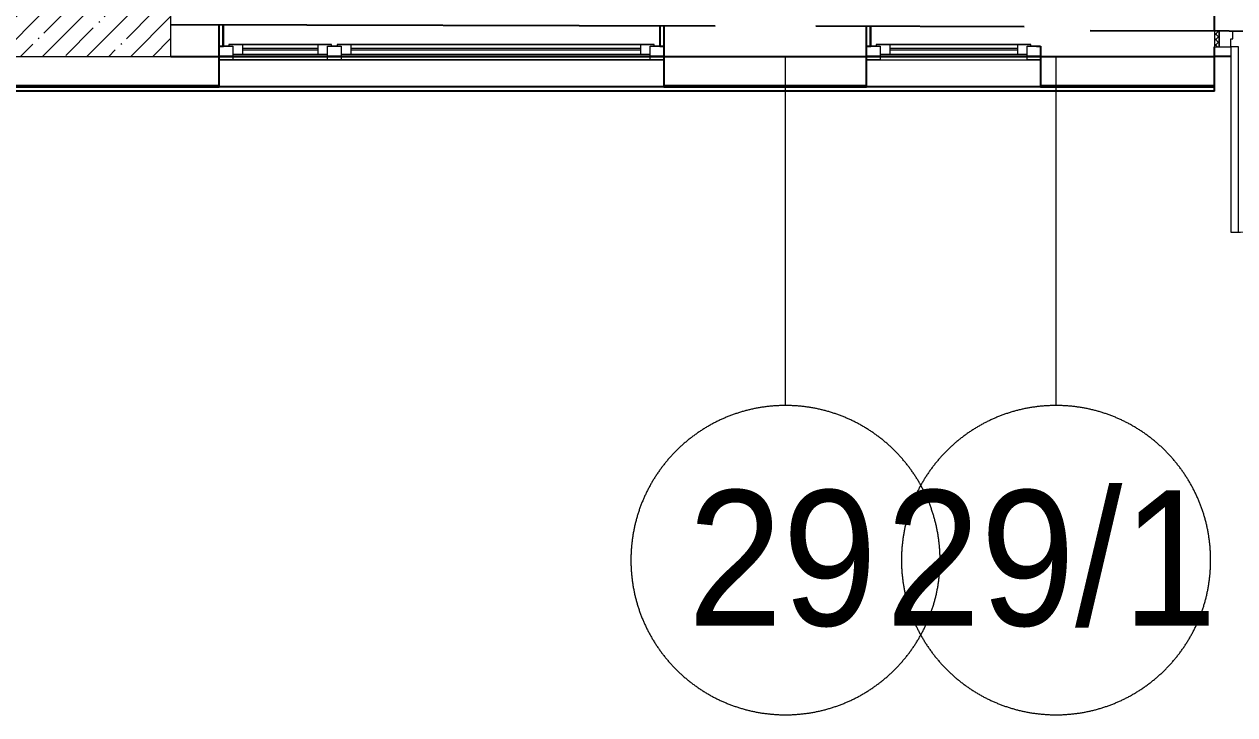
# Model space of a CAD drawing. Header units: millimetres. Extents: x 3914 to 443608, y -156176 to 78197.
# Drawn here: x 128128 to 134392, y -149619 to -146046 of the extents above; entities that cross this region are included whole.
import ezdxf

# ---------------------------------------------------------------- set-up
doc = ezdxf.new("R2010")
doc.units = ezdxf.units.MM
doc.linetypes.add('200_ШТРИХ__ш1_п0_6_', pattern=[160, 100, -60])
doc.linetypes.add('50_200_ШТРИХ_1Т_ш5_п1_п1_', pattern=[700, 500, -100, 0, -100])
for name, color, linetype, lineweight in [('A-DOOR-1', 7, 'Continuous', 5), ('A-DOOR-2', 7, '200_ШТРИХ__ш1_п0_6_', 5), ('A-DOOR-FRAM-2', 7, 'Continuous', 5), ('A-GLAZ', 7, 'Continuous', 9), ('A-GLAZ-1', 7, 'Continuous', 5), ('S-COLS-1', 7, 'Continuous', 5), ('Оси', 7, 'Continuous', 9), ('Оси-1', 7, '50_200_ШТРИХ_1Т_ш5_п1_п1_', 9)]:
    doc.layers.add(name, color=color, linetype=linetype, lineweight=lineweight)
doc.layers.add('A-DOOR-FRAM-1', color=7, linetype='Continuous', lineweight=5, true_color=0xc0c0c0)
doc.styles.add('Arial', font='arial.ttf', dxfattribs={"width": 0.9, "height": 700})

# ---------------------------------------------------------------- blocks, each defined once
blk = doc.blocks.new('120_Окно_СКБ_2Ст_Фрамуга сверху - 120_Окно_СКБ_2Ст_2300х2500_h_ ДОО-19727959-Объем проектирования 1 этажа')
at = {"layer": 'A-GLAZ'}
for p, q in [((-1150, -127), (-1150, -57)), ((-1150, -57), (-1080, -57)), ((-1080, -57), (-1080, -127)), ((520, -127), (520, -57)), ((520, -57), (590, -57)), ((590, -57), (590, -127)), ((1080, -127), (1080, -57)), ((1080, -57), (1150, -57)), ((1150, -57), (1150, -127)), ((520, -87), (-1080, -87)), ((-1080, -87), (-1080, -127)), ((-1030, -137), (-1030, -87)), ((470, -137), (470, -87)), ((520, -127), (520, -87)), ((1080, -87), (590, -87)), ((590, -87), (590, -127)), ((640, -137), (640, -87)), ((1030, -137), (1030, -87)), ((1080, -127), (1080, -87)), ((-1080, -127), (-1150, -127)), ((-1080, -127), (-1100, -127)), ((-1100, -127), (-1100, -137)), ((-1100, -137), (540, -137)), ((540, -137), (-1100, -137)), ((590, -127), (520, -127)), ((540, -127), (520, -127)), ((540, -137), (540, -127)), ((590, -127), (570, -127)), ((570, -127), (570, -137)), ((570, -137), (1100, -137)), ((1100, -137), (570, -137)), ((1150, -127), (1080, -127)), ((1100, -127), (1080, -127)), ((1100, -137), (1100, -127))]:
    blk.add_line(p, q, dxfattribs=at)
at = {"layer": 'A-GLAZ-1'}
for p, q in [((1150, -57), (-1150, -57)), ((-1080, -57), (1080, -57)), ((-1030, -107), (470, -107)), ((470, -117), (-1030, -117)), ((640, -107), (1030, -107)), ((1030, -117), (640, -117)), ((-1130, -127), (-1100, -127)), ((540, -127), (570, -127)), ((540, -127), (570, -127)), ((1100, -127), (1130, -127))]:
    blk.add_line(p, q, dxfattribs=at)
blk = doc.blocks.new('BSC_Колонна _Прямоугольная - 250х900-V84-Объем проектирования 1 этажа')
at = {"layer": 'S-COLS-1'}
h = blk.add_hatch(dxfattribs=at)
h.set_pattern_fill('FP_99', color=256, style=0, pattern_type=2)
h.set_pattern_definition([(45, (-102180, -25), (-114.04925, 114.04925), []), (45, (-102065.95, -25), (-114.04925, 114.04925), [201.613, -40.323, 6.706, -33.617])])
h.paths.add_polyline_path([(450, -125), (450, 125), (-450, 125), (-450, -125)])
for p, q in [((450, 125), (-450, 125)), ((-450, 125), (-450, -125)), ((450, -125), (450, 125)), ((-450, -125), (450, -125))]:
    blk.add_line(p, q, dxfattribs=at)
blk = doc.blocks.new('110_Дверь_СКБ_2Ст_Наружная - ДН-5_л__ Двухстворчатая 1350 х3800 _h_ в свету с верхним остеклением-21877029-Объем проектирования 1 этажа')
at = {"layer": 'A-DOOR-2'}
h = blk.add_hatch(dxfattribs=at)
h.set_pattern_fill('FP_100', color=256, style=0, pattern_type=2)
h.set_pattern_definition([(135, (1626.41, 164.685), (-14.14214, -14.14214), []), (225, (1626.41, 164.685), (14.14214, -14.14214), [])])
h.paths.add_polyline_path([(719.5, 50), (719.5, -30), (744.5, -30), (744.5, 50)])
at = {"layer": 'A-DOOR-FRAM-2'}
h = blk.add_hatch(dxfattribs=at)
h.set_pattern_fill('FP_101', color=256, style=0, pattern_type=2)
h.set_pattern_definition([(45, (-496.384, 164.685), (-14.1421, 14.1421), []), (135, (-496.384, 164.685), (-14.1421, -14.1421), [])])
h.paths.add_polyline_path([(-680.5, 50), (-705.5, 50), (-705.5, -30), (-680.5, -30), (-680.5, 10)])
at = {"layer": 'A-DOOR-1'}
for p, q in [((659.5, 1010), (619.5, 1010)), ((619.5, 1010), (619.5, 50)), ((659.5, 50), (659.5, 1010)), ((-620.5, 370), (-620.5, 50)), ((-580.5, 370), (-620.5, 370)), ((-580.5, 50), (-580.5, 370)), ((-620.5, 50), (-580.5, 50)), ((619.5, 50), (659.5, 50))]:
    blk.add_line(p, q, dxfattribs=at)
for centre, radius, start, end in [((659.5, 50), 960, 90, 180), ((-620.5, 50), 320, 0, 90)]:
    blk.add_arc(centre, radius, start, end, dxfattribs=at)
at = {"layer": 'A-DOOR-FRAM-1'}
for p, q in [((-680.5, 50), (-705.5, 50)), ((-705.5, 50), (-705.5, -30)), ((-620.5, 50), (-680.5, 50)), ((-680.5, 50), (-680.5, -30)), ((-680.5, -30), (-680.5, 50)), ((-620.5, 10), (-620.5, 50)), ((-610.5, 10), (-620.5, 10)), ((-610.5, -30), (-610.5, 10)), ((659.5, 10), (649.5, 10)), ((649.5, 10), (649.5, -30)), ((659.5, 50), (659.5, 10)), ((719.5, 50), (659.5, 50)), ((719.5, -30), (719.5, 50)), ((744.5, 50), (719.5, 50)), ((719.5, 50), (719.5, -30)), ((744.5, -30), (744.5, 50)), ((-705.5, -30), (-680.5, -30)), ((-680.5, -30), (-610.5, -30)), ((649.5, -30), (719.5, -30)), ((719.5, -30), (744.5, -30))]:
    blk.add_line(p, q, dxfattribs=at)
blk = doc.blocks.new('120_Окно_СКБ_1Ст - 120_Окно_СКБ_1Ст 900х2500_h_ с форточкой-22876038-Объем проектирования 1 этажа')
at = {"layer": 'A-GLAZ'}
for p, q in [((-450, -127), (-450, -57)), ((-450, -57), (-380, -57)), ((-380, -57), (-380, -127)), ((380, -127), (380, -57)), ((380, -57), (450, -57)), ((450, -57), (450, -127)), ((380, -87), (-380, -87)), ((-380, -87), (-380, -127)), ((-330, -137), (-330, -87)), ((330, -137), (330, -87)), ((380, -127), (380, -87)), ((-380, -127), (-450, -127)), ((-380, -127), (-400, -127)), ((-400, -127), (-400, -137)), ((-400, -137), (400, -137)), ((400, -137), (-400, -137)), ((450, -127), (380, -127)), ((400, -127), (380, -127)), ((400, -137), (400, -127))]:
    blk.add_line(p, q, dxfattribs=at)
at = {"layer": 'A-GLAZ-1'}
for p, q in [((450, -57), (-450, -57)), ((-330, -107), (330, -107)), ((330, -117), (-330, -117)), ((-430, -127), (-400, -127)), ((400, -127), (430, -127))]:
    blk.add_line(p, q, dxfattribs=at)
blk = doc.blocks.new('Ось сетки - D8-29747960-Объем проектирования 1 этажа')
at = {"layer": 'Оси-1'}
for start, end in [(360, 180), (180, 360)]:
    blk.add_arc((0, 0), 4, start, end, dxfattribs=at)

msp = doc.modelspace()

# ---------------------------------------------------------------- linework, layer by layer
for p, q in [((134287, -146082.7), (134287, -145962.7)), ((129137, -146362.7), (129137, -146047.9)), ((129157, -146160.7), (129157, -146047.9)), ((129158, -146160.7), (129158, -146047.9)), ((131416, -146053.2), (131416, -146160.7)), ((131417, -146053.2), (131417, -146160.7)), ((131437, -146053.3), (131437, -146362.7)), ((132487, -146362.7), (132487, -146055.7)), ((132507, -146160.7), (132507, -146055.8)), ((132508, -146160.7), (132508, -146055.8)), ((128887, -146212.7), (129137, -146212.7)), ((128887, -146212.7), (134287, -146212.7)), ((129137, -146160.7), (129157, -146160.7)), ((131437, -146212.7), (129137, -146212.7)), ((129157, -146160.7), (129158, -146160.7)), ((131416, -146160.7), (131417, -146160.7)), ((131417, -146160.7), (131437, -146160.7)), ((131437, -146212.7), (132487, -146212.7)), ((132487, -146160.7), (132507, -146160.7)), ((133387, -146212.7), (132487, -146212.7)), ((132507, -146160.7), (132508, -146160.7)), ((133366, -146160.7), (133367, -146160.7)), ((133367, -146160.7), (133387, -146160.7)), ((133387, -146160.7), (133387, -146212.7)), ((133387, -146212.7), (133387, -146362.7)), ((133387, -146212.7), (134287, -146212.7)), ((134287, -146212.7), (134287, -146162.7)), ((134287, -146362.7), (134287, -146212.7)), ((134372, -146212.7), (134287, -146212.7)), ((134287, -146392.7), (115437, -146392.7)), ((127087, -146362.7), (129137, -146362.7)), ((127087, -146365.7), (129137, -146365.7)), ((127087, -146370.7), (129137, -146370.7)), ((129137, -146370.7), (129137, -146362.7)), ((131437, -146370.7), (129137, -146370.7)), ((131437, -146362.7), (131437, -146370.7)), ((131437, -146362.7), (132487, -146362.7)), ((131437, -146365.7), (132487, -146365.7)), ((131437, -146370.7), (132487, -146370.7)), ((132487, -146370.7), (132487, -146362.7)), ((133387, -146370.7), (132487, -146370.7)), ((133387, -146362.7), (133387, -146370.7)), ((133387, -146362.7), (134287, -146362.7)), ((133387, -146365.7), (134287, -146365.7)), ((133387, -146370.7), (134287, -146370.7)), ((134287, -146370.7), (134287, -146362.7)), ((134287, -146392.7), (134287, -146370.7))]:
    msp.add_line(p, q)
at = {"flags": 128}
for points in [[(133644.3, -146078.4), (135803.3, -146083.4), (135806, -143753.5), (133649.8, -143748.4), (133644.6, -145962.7)], [(128887, -146047.3), (131702.4, -146053.9)], [(132224.4, -146055.1), (133302.4, -146057.6)]]:
    msp.add_lwpolyline(points, dxfattribs=at)
at = {"layer": 'Оси'}
for points in [[(132067, -148019), (132067, -146212.7)], [(133467, -148019), (133467, -146212.7)]]:
    msp.add_lwpolyline(points, dxfattribs=at)

# ---------------------------------------------------------------- block references
msp.add_blockref('BSC_Колонна _Прямоугольная - 250х900-V84-Объем проектирования 1 этажа', (128437, -146087.7))
at = {"rotation": 180}
msp.add_blockref('110_Дверь_СКБ_2Ст_Наружная - ДН-5_л__ Двухстворчатая 1350 х3800 _h_ в свету с верхним остеклением-21877029-Объем проектирования 1 этажа', (135031.5, -146112.7), dxfattribs=at)
at = {"color": 3, "rotation": 180}
for name, p in [('120_Окно_СКБ_2Ст_Фрамуга сверху - 120_Окно_СКБ_2Ст_2300х2500_h_ ДОО-19727959-Объем проектирования 1 этажа', (130287, -146287.7)), ('120_Окно_СКБ_1Ст - 120_Окно_СКБ_1Ст 900х2500_h_ с форточкой-22876038-Объем проектирования 1 этажа', (132937, -146287.7))]:
    msp.add_blockref(name, p, dxfattribs=at)
at = {"layer": 'Оси-1', "xscale": 199.9999999999999, "yscale": 199.9999999999999, "zscale": 199.9999999999999}
for p in [(132067, -148819), (133467, -148819)]:
    msp.add_blockref('Ось сетки - D8-29747960-Объем проектирования 1 этажа', p, dxfattribs=at)

# ---------------------------------------------------------------- texts
at = {"layer": 'Оси', "char_height": 700, "attachment_point": 1, "style": 'Arial'}
for s, insert, width in [('29', (131561.8, -148457.7), 1212.151), ('29/1', (132586.5, -148457.7), 2121.265)]:
    msp.add_mtext(s, dxfattribs=dict(at, insert=insert, width=width))

doc.saveas('drawing.dxf')
